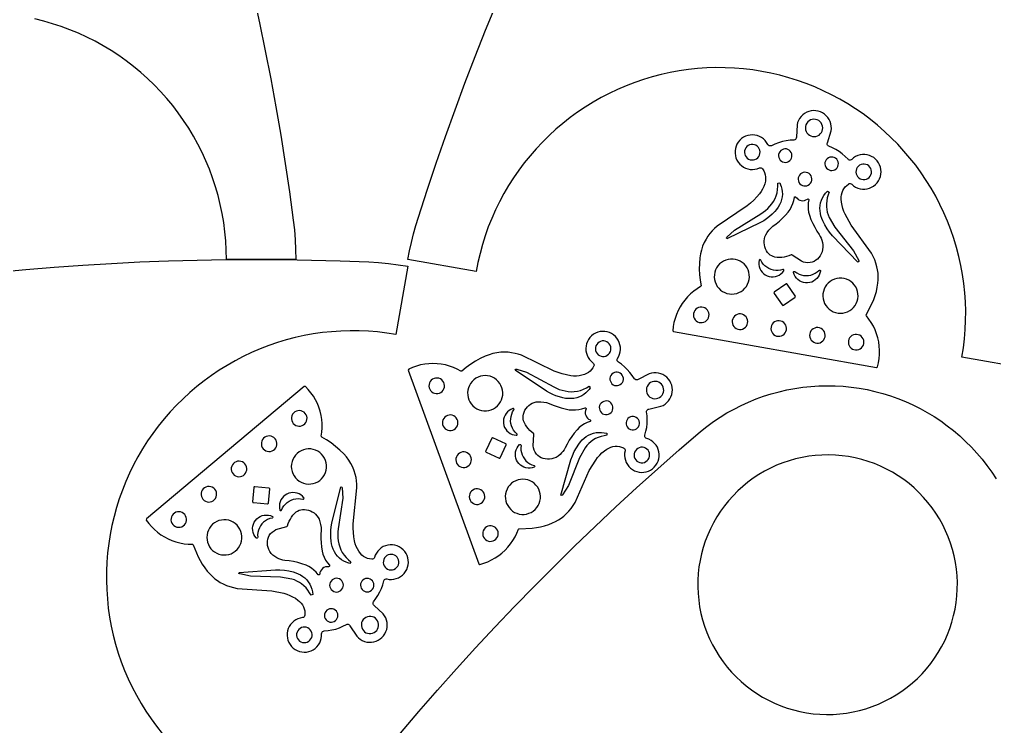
# Model space of a CAD drawing. Extents: x 0 to 1250, y 0 to 2500.
# Drawn here: x 344 to 456.6, y 592.4 to 674.1 of the extents above; entities that cross this region are included whole.
import ezdxf

# ---------------------------------------------------------------- set-up
doc = ezdxf.new("R2010")
doc.units = 0
doc.layers.get('0').update_dxf_attribs({"linetype": 'CONTINUOUS', "lineweight": 25})

msp = doc.modelspace()

# ---------------------------------------------------------------- linework, layer by layer
for points in [[(370.997, 676.94), (371.698, 673.709), (372.363, 670.47), (372.992, 667.224), (373.585, 663.972), (374.142, 660.713), (374.663, 657.448), (375.147, 654.178), (375.595, 650.902), (375.719, 649.77), (375.807, 648.635), (375.861, 647.498), (375.878, 646.359), (367.878, 646.359), (367.858, 647.425), (367.799, 648.489), (367.699, 649.55), (367.56, 650.607), (367.381, 651.658), (367.164, 652.701), (366.907, 653.736), (366.612, 654.76), (366.279, 655.772), (365.908, 656.771), (365.5, 657.756), (365.056, 658.725), (364.576, 659.676), (364.06, 660.609), (363.51, 661.522), (362.926, 662.414), (362.309, 663.283), (361.661, 664.129), (360.981, 664.949), (360.27, 665.744), (359.531, 666.512), (358.763, 667.251), (357.969, 667.961), (357.148, 668.641), (356.302, 669.29), (355.433, 669.907), (354.541, 670.491), (353.628, 671.041), (352.696, 671.557), (351.744, 672.037), (350.775, 672.481), (349.791, 672.889), (348.791, 673.26), (347.779, 673.593), (346.755, 673.888), (345.72, 674.145)], [(460.732, 633.683), (452.854, 635.072), (453.019, 636.125), (453.145, 637.183), (453.231, 638.246), (453.278, 639.311), (453.284, 640.376), (453.251, 641.442), (453.178, 642.505), (453.065, 643.565), (452.913, 644.62), (452.721, 645.668), (452.491, 646.709), (452.221, 647.74), (451.913, 648.76), (451.568, 649.769), (451.184, 650.763), (450.764, 651.743), (450.308, 652.706), (449.816, 653.651), (449.289, 654.578), (448.727, 655.484), (448.132, 656.368), (447.505, 657.229), (446.845, 658.067), (446.155, 658.879), (445.435, 659.665), (444.686, 660.423), (443.909, 661.153), (443.106, 661.853), (442.277, 662.523), (441.423, 663.161), (440.546, 663.767), (439.647, 664.34), (438.728, 664.879), (437.788, 665.382), (436.831, 665.851), (435.857, 666.283), (434.867, 666.679), (433.863, 667.037), (432.847, 667.357), (431.819, 667.64), (430.781, 667.883), (429.735, 668.088), (428.683, 668.254), (427.624, 668.379), (426.562, 668.466), (425.497, 668.512), (424.431, 668.519), (423.366, 668.486), (422.303, 668.413), (421.243, 668.3), (420.188, 668.148), (419.139, 667.956), (418.099, 667.725), (417.068, 667.456), (416.047, 667.148), (415.039, 666.802), (414.044, 666.419), (413.065, 665.999), (412.102, 665.542), (411.156, 665.05), (410.23, 664.523), (409.324, 663.962), (408.44, 663.367), (407.578, 662.739), (406.741, 662.08), (405.928, 661.39), (405.143, 660.67), (404.384, 659.921), (403.655, 659.144), (402.954, 658.34), (402.284, 657.511), (401.646, 656.658), (401.04, 655.781), (400.468, 654.882), (399.929, 653.962), (399.425, 653.023), (398.957, 652.066), (398.524, 651.091), (398.129, 650.102), (397.771, 649.098), (397.45, 648.081), (397.168, 647.054), (396.924, 646.016), (396.719, 644.97), (388.841, 646.359), (389.029, 647.344), (389.243, 648.324), (389.485, 649.298), (389.753, 650.264), (390.048, 651.223), (391.055, 654.346), (392.097, 657.459), (393.172, 660.559), (394.282, 663.648), (395.426, 666.724), (396.604, 669.787), (397.816, 672.837), (399.061, 675.874)], [(341.392, 644.865), (344.683, 645.178), (347.978, 645.454), (351.275, 645.693), (354.575, 645.896), (357.877, 646.062), (361.181, 646.191), (364.486, 646.284), (367.792, 646.34), (371.098, 646.359), (374.404, 646.342), (377.71, 646.287), (381.014, 646.196), (384.318, 646.068), (385.454, 645.994), (386.588, 645.884), (387.717, 645.739), (388.841, 645.559), (387.452, 637.681), (386.399, 637.846), (385.341, 637.972), (384.278, 638.058), (383.213, 638.105), (382.148, 638.111), (381.082, 638.078), (380.019, 638.005), (378.959, 637.892), (377.904, 637.74), (376.856, 637.548), (375.815, 637.318), (374.784, 637.048), (373.763, 636.741), (372.755, 636.395), (371.761, 636.012), (370.781, 635.591), (369.818, 635.135), (368.873, 634.643), (367.946, 634.116), (367.04, 633.554), (366.156, 632.959), (365.294, 632.332), (364.457, 631.673), (363.645, 630.982), (362.859, 630.262), (362.101, 629.513), (361.371, 628.737), (360.671, 627.933), (360.001, 627.104), (359.363, 626.25), (358.757, 625.373), (358.184, 624.474), (357.645, 623.555), (357.142, 622.616), (356.673, 621.658), (356.241, 620.684), (355.845, 619.694), (355.487, 618.69), (355.166, 617.674), (354.884, 616.646), (354.64, 615.609), (354.436, 614.563), (354.27, 613.51), (354.144, 612.451), (354.058, 611.389), (354.012, 610.324), (354.005, 609.258), (354.038, 608.193), (354.111, 607.13), (354.224, 606.07), (354.376, 605.015), (354.568, 603.966), (354.799, 602.926), (355.068, 601.895), (355.376, 600.874), (355.722, 599.866), (356.105, 598.871), (356.525, 597.892), (356.981, 596.929), (357.474, 595.983), (358.001, 595.057), (358.562, 594.151), (359.157, 593.267), (359.785, 592.405), (360.444, 591.568)], [(387.991, 591.603), (390.118, 594.103), (392.272, 596.578), (394.454, 599.03), (396.663, 601.458), (398.898, 603.861), (401.16, 606.239), (403.447, 608.592), (405.761, 610.92), (408.1, 613.222), (410.464, 615.498), (412.854, 617.748), (415.268, 619.971), (417.706, 622.168), (420.169, 624.338), (422.655, 626.48), (423.385, 627.059), (424.137, 627.609), (424.911, 628.128), (425.705, 628.614), (426.518, 629.069), (427.349, 629.49), (428.197, 629.876), (429.059, 630.229), (429.935, 630.546), (430.823, 630.827), (431.722, 631.072), (432.63, 631.281), (433.546, 631.453), (434.468, 631.587), (435.394, 631.684), (436.324, 631.743), (437.255, 631.765), (438.187, 631.749), (439.117, 631.695), (440.044, 631.604), (440.967, 631.475), (441.883, 631.309), (442.793, 631.106), (443.693, 630.866), (444.583, 630.59), (445.46, 630.278), (446.325, 629.931), (447.175, 629.549), (448.008, 629.133), (448.824, 628.684), (449.622, 628.202), (450.399, 627.688), (451.154, 627.143), (451.887, 626.568), (452.596, 625.963), (453.28, 625.331), (453.938, 624.671), (454.568, 623.985), (455.171, 623.274), (455.743, 622.54), (456.286, 621.782), (456.798, 621.004)]]:
    msp.add_lwpolyline(points)
for points in [[(419.519, 638.013), (442.977, 633.877), (443.091, 633.948), (443.204, 634.418), (443.282, 634.894), (443.324, 635.375), (443.33, 635.857), (443.299, 636.339), (443.232, 636.817), (443.129, 637.289), (442.991, 637.751), (442.819, 638.202), (442.613, 638.639), (442.375, 639.059), (442.106, 639.46), (441.807, 639.839), (441.784, 639.895), (441.797, 639.954), (442.479, 641.289), (442.668, 641.738), (442.83, 642.198), (442.964, 642.666), (443.07, 643.141), (443.147, 643.622), (443.179, 644.001), (443.183, 644.38), (443.161, 644.759), (443.111, 645.135), (443.034, 645.507), (442.915, 645.913), (442.767, 646.309), (442.59, 646.693), (442.387, 647.065), (440.033, 650.312), (439.345, 651.572), (439.204, 651.908), (439.089, 652.252), (438.999, 652.605), (438.935, 652.963), (438.897, 653.324), (438.901, 653.577), (438.934, 653.827), (438.995, 654.072), (439.084, 654.308), (439.208, 654.53), (439.36, 654.733), (439.538, 654.913), (439.739, 655.069), (439.832, 655.112), (439.934, 655.121), (440.033, 655.095), (440.118, 655.037), (440.328, 654.861), (440.56, 654.714), (440.811, 654.601), (441.074, 654.523), (441.346, 654.482), (441.621, 654.479), (441.893, 654.513), (442.159, 654.585), (442.412, 654.692), (442.648, 654.833), (442.862, 655.005), (443.051, 655.204), (443.211, 655.428), (443.338, 655.671), (443.431, 655.93), (443.488, 656.199), (443.507, 656.473), (443.489, 656.747), (443.433, 657.016), (443.341, 657.275), (443.214, 657.519), (443.055, 657.743), (442.867, 657.943), (442.653, 658.115), (442.417, 658.257), (442.164, 658.365), (441.899, 658.437), (441.627, 658.472), (441.352, 658.47), (441.08, 658.429), (440.816, 658.352), (440.565, 658.24), (440.333, 658.094), (440.122, 657.918), (440.042, 657.863), (439.949, 657.836), (439.853, 657.841), (439.762, 657.875), (439.688, 657.937), (439.37, 658.256), (439.029, 658.549), (438.666, 658.815), (438.283, 659.052), (437.883, 659.258), (437.468, 659.432), (437.386, 659.483), (437.324, 659.557), (437.289, 659.647), (437.285, 659.743), (437.311, 659.836), (437.732, 661.203), (437.761, 661.474), (437.753, 661.747), (437.708, 662.016), (437.626, 662.277), (437.51, 662.524), (437.361, 662.753), (437.182, 662.959), (436.977, 663.139), (436.75, 663.29), (436.504, 663.408), (436.244, 663.492), (435.975, 663.539), (435.702, 663.549), (435.431, 663.522), (435.165, 663.459), (434.911, 663.36), (434.672, 663.227), (434.454, 663.063), (434.26, 662.87), (434.095, 662.654), (433.96, 662.416), (433.859, 662.163), (433.793, 661.898), (433.722, 660.469), (433.715, 660.373), (433.677, 660.284), (433.614, 660.211), (433.531, 660.163), (433.436, 660.143), (432.987, 660.117), (432.542, 660.058), (432.101, 659.966), (431.669, 659.841), (431.247, 659.685), (430.839, 659.497), (430.748, 659.465), (430.651, 659.463), (430.559, 659.492), (430.48, 659.549), (430.425, 659.628), (430.287, 659.866), (430.118, 660.082), (429.921, 660.274), (429.699, 660.436), (429.457, 660.567), (429.2, 660.663), (428.932, 660.723), (428.658, 660.746), (428.384, 660.731), (428.114, 660.679), (427.854, 660.59), (427.608, 660.466), (427.382, 660.31), (427.18, 660.124), (427.004, 659.913), (426.86, 659.679), (426.749, 659.428), (426.673, 659.164), (426.634, 658.891), (426.633, 658.617), (426.67, 658.344), (426.744, 658.08), (426.853, 657.827), (426.996, 657.593), (427.169, 657.38), (427.37, 657.192), (427.595, 657.034), (427.84, 656.909), (428.099, 656.818), (428.368, 656.764), (428.643, 656.747), (428.917, 656.767), (429.185, 656.825), (429.443, 656.92), (429.543, 656.945), (429.645, 656.935), (429.737, 656.891), (429.81, 656.819), (429.944, 656.609), (430.048, 656.383), (430.122, 656.145), (430.163, 655.899), (430.171, 655.649), (430.145, 655.402), (430.068, 655.087), (429.96, 654.782), (429.821, 654.489), (429.654, 654.211), (429.46, 653.952), (429.139, 653.568), (428.793, 653.205), (428.425, 652.865), (428.036, 652.55), (424.578, 650.199), (424.28, 649.939), (424.001, 649.66), (423.741, 649.361), (423.503, 649.046), (423.287, 648.714), (423.071, 648.303), (422.889, 647.876), (422.744, 647.435), (422.635, 646.983), (422.564, 646.524), (422.515, 645.882), (422.505, 645.238), (422.533, 644.595), (422.601, 643.955), (422.706, 643.32), (422.698, 643.26), (422.657, 643.216), (422.247, 642.961), (421.857, 642.677), (421.49, 642.363), (421.147, 642.024), (420.831, 641.659), (420.543, 641.271), (420.285, 640.863), (420.059, 640.437), (419.865, 639.995), (419.705, 639.539), (419.58, 639.073), (419.49, 638.599), (419.436, 638.119)], [(436.748, 661.377), (436.763, 661.572), (436.739, 661.767), (436.678, 661.953), (436.582, 662.124), (436.454, 662.273), (436.3, 662.394), (436.125, 662.482), (435.936, 662.535), (435.741, 662.55), (435.546, 662.527), (435.36, 662.466), (435.189, 662.369), (435.04, 662.242), (434.919, 662.088), (434.831, 661.913), (434.778, 661.724), (434.763, 661.528), (434.787, 661.334), (434.847, 661.148), (434.944, 660.977), (435.071, 660.828), (435.226, 660.707), (435.4, 660.618), (435.589, 660.565), (435.785, 660.55), (435.979, 660.574), (436.166, 660.635), (436.336, 660.731), (436.485, 660.859), (436.606, 661.013), (436.695, 661.188)], [(429.516, 658.59), (429.529, 658.778), (429.502, 658.964), (429.438, 659.141), (429.338, 659.3), (429.208, 659.436), (429.052, 659.541), (428.877, 659.612), (428.692, 659.644), (428.504, 659.638), (428.321, 659.592), (428.152, 659.51), (428.004, 659.394), (427.883, 659.25), (427.795, 659.084), (427.743, 658.903), (427.73, 658.715), (427.756, 658.529), (427.82, 658.352), (427.92, 658.192), (428.051, 658.057), (428.207, 657.952), (428.381, 657.881), (428.566, 657.849), (428.754, 657.855), (428.937, 657.901), (429.106, 657.983), (429.254, 658.099), (429.375, 658.243), (429.464, 658.409)], [(433.203, 658.215), (433.214, 658.389), (433.186, 658.561), (433.12, 658.722), (433.02, 658.865), (432.891, 658.982), (432.739, 659.067), (432.572, 659.116), (432.398, 659.127), (432.226, 659.099), (432.065, 659.034), (431.922, 658.934), (431.805, 658.804), (431.72, 658.653), (431.671, 658.485), (431.66, 658.312), (431.688, 658.14), (431.754, 657.978), (431.854, 657.836), (431.983, 657.719), (432.135, 657.633), (432.302, 657.584), (432.476, 657.573), (432.648, 657.602), (432.809, 657.667), (432.952, 657.767), (433.069, 657.896), (433.154, 658.048)], [(438.56, 657.271), (438.571, 657.445), (438.543, 657.617), (438.477, 657.778), (438.377, 657.921), (438.248, 658.038), (438.096, 658.123), (437.929, 658.172), (437.755, 658.183), (437.583, 658.155), (437.422, 658.089), (437.279, 657.989), (437.162, 657.86), (437.077, 657.708), (437.028, 657.541), (437.017, 657.367), (437.045, 657.195), (437.11, 657.034), (437.21, 656.891), (437.34, 656.774), (437.492, 656.689), (437.659, 656.64), (437.832, 656.629), (438.004, 656.657), (438.166, 656.723), (438.308, 656.823), (438.425, 656.952), (438.511, 657.104)], [(442.394, 656.319), (442.407, 656.507), (442.381, 656.693), (442.316, 656.87), (442.216, 657.03), (442.086, 657.165), (441.93, 657.27), (441.755, 657.341), (441.57, 657.374), (441.382, 657.367), (441.199, 657.321), (441.03, 657.239), (440.882, 657.123), (440.761, 656.979), (440.673, 656.813), (440.621, 656.632), (440.608, 656.444), (440.634, 656.258), (440.698, 656.081), (440.798, 655.922), (440.929, 655.786), (441.085, 655.681), (441.259, 655.611), (441.445, 655.578), (441.633, 655.584), (441.815, 655.63), (441.984, 655.712), (442.132, 655.828), (442.253, 655.972), (442.342, 656.139)], [(435.5, 655.494), (435.511, 655.671), (435.483, 655.846), (435.416, 656.011), (435.314, 656.156), (435.182, 656.276), (435.027, 656.362), (434.857, 656.413), (434.68, 656.424), (434.504, 656.395), (434.34, 656.328), (434.195, 656.226), (434.075, 656.095), (433.989, 655.94), (433.938, 655.769), (433.927, 655.592), (433.956, 655.417), (434.023, 655.252), (434.125, 655.107), (434.256, 654.988), (434.411, 654.901), (434.582, 654.851), (434.759, 654.84), (434.934, 654.868), (435.098, 654.935), (435.244, 655.037), (435.363, 655.169), (435.45, 655.324)], [(431.815, 655.194), (431.897, 654.99), (431.965, 654.781), (432.043, 654.486), (432.088, 654.185), (432.101, 653.881), (432.081, 653.577), (432.013, 653.261), (431.912, 652.954), (431.78, 652.659), (431.618, 652.38), (431.428, 652.118), (431.213, 651.878), (430.921, 651.585), (430.612, 651.311), (430.286, 651.057), (429.945, 650.824), (429.59, 650.614), (425.7, 648.718), (425.634, 648.82), (425.68, 648.921), (426.561, 649.722), (429.609, 651.61), (429.894, 651.801), (430.164, 652.013), (430.417, 652.244), (430.653, 652.492), (430.883, 652.768), (431.084, 653.064), (431.254, 653.38), (431.392, 653.711), (431.494, 654.068), (431.559, 654.433), (431.588, 654.803), (431.579, 655.174)], [(435.048, 653.35), (435.105, 653.335), (435.144, 653.29), (435.15, 653.23), (435.095, 652.875), (435.075, 652.517), (435.09, 652.158), (435.139, 651.802), (435.223, 651.452), (435.4, 650.981), (435.605, 650.52), (435.835, 650.072), (436.09, 649.638), (436.37, 649.219), (436.483, 649.011), (436.579, 648.796), (436.657, 648.573), (436.736, 648.31), (436.779, 648.039), (436.786, 647.765), (436.757, 647.492), (436.692, 647.226), (436.594, 646.996), (436.469, 646.78), (436.318, 646.581), (436.145, 646.402), (435.963, 646.25), (435.761, 646.127), (435.541, 646.037), (435.311, 645.982), (435.052, 645.97), (434.794, 645.994), (434.542, 646.054), (434.301, 646.149), (433.225, 646.863), (433.177, 646.886), (433.124, 646.881), (432.853, 646.778), (432.575, 646.696), (432.292, 646.634), (432.03, 646.589), (431.765, 646.573), (431.5, 646.584), (431.237, 646.625), (431.051, 646.681), (430.873, 646.761), (430.708, 646.864), (430.557, 646.989), (430.401, 647.169), (430.267, 647.366), (430.158, 647.579), (430.075, 647.803), (430.021, 648.036), (429.993, 648.27), (429.995, 648.505), (430.028, 648.738), (430.09, 648.965), (430.181, 649.183), (430.345, 649.465), (430.537, 649.728), (430.755, 649.97), (430.997, 650.189), (431.386, 650.477), (431.759, 650.785), (432.116, 651.112), (432.455, 651.458), (432.775, 651.821), (432.986, 652.129), (433.165, 652.456), (433.31, 652.8), (433.419, 653.157), (433.493, 653.523), (433.519, 653.576), (433.571, 653.605), (433.63, 653.6), (433.676, 653.561), (433.793, 653.415), (433.937, 653.296), (434.103, 653.208), (434.283, 653.157), (434.47, 653.144), (434.655, 653.169), (434.832, 653.232), (434.992, 653.329)], [(436.523, 652.892), (436.621, 653.188), (436.748, 653.473), (436.905, 653.743), (437.089, 653.995), (437.299, 654.227), (437.514, 654.127), (437.386, 653.806), (437.289, 653.474), (437.225, 653.135), (437.194, 652.79), (437.195, 652.445), (437.23, 652.129), (437.293, 651.818), (437.382, 651.514), (437.497, 651.218), (438.17, 650.071), (440.32, 647.356), (440.918, 646.234), (440.927, 646.123), (440.83, 646.051), (437.887, 649.087), (437.559, 649.485), (437.262, 649.907), (436.998, 650.351), (436.769, 650.814), (436.649, 651.093), (436.556, 651.382), (436.49, 651.679), (436.452, 651.98), (436.441, 652.283), (436.457, 652.586)], [(428.265, 644.021), (428.295, 644.303), (428.285, 644.586), (428.236, 644.866), (428.148, 645.135), (428.024, 645.39), (427.865, 645.625), (427.676, 645.836), (427.458, 646.018), (427.218, 646.169), (426.959, 646.284), (426.686, 646.362), (426.405, 646.402), (426.122, 646.401), (425.841, 646.362), (425.568, 646.284), (425.309, 646.169), (425.069, 646.018), (424.852, 645.836), (424.662, 645.625), (424.503, 645.39), (424.379, 645.135), (424.291, 644.865), (424.242, 644.586), (424.232, 644.303), (424.262, 644.021), (424.331, 643.746), (424.437, 643.483), (424.578, 643.237), (424.753, 643.014), (424.957, 642.817), (425.187, 642.65), (425.437, 642.517), (425.703, 642.42), (425.981, 642.361), (426.264, 642.341), (426.547, 642.361), (426.824, 642.42), (427.09, 642.517), (427.341, 642.65), (427.57, 642.817), (427.774, 643.014), (427.949, 643.237), (428.091, 643.483), (428.197, 643.746)], [(432.269, 645.045), (432.286, 645.104), (432.265, 645.162), (432.214, 645.196), (432.153, 645.195), (431.887, 645.121), (431.613, 645.084), (431.337, 645.083), (431.063, 645.12), (430.797, 645.192), (430.542, 645.3), (430.305, 645.441), (430.088, 645.612), (429.896, 645.811), (429.733, 646.034), (429.6, 646.276), (429.559, 646.321), (429.499, 646.334), (429.443, 646.309), (429.412, 646.255), (429.379, 646.015), (429.383, 645.773), (429.424, 645.534), (429.501, 645.304), (429.613, 645.088), (429.756, 644.893), (429.928, 644.721), (430.124, 644.578), (430.339, 644.467), (430.569, 644.389), (430.808, 644.348), (431.051, 644.344), (431.291, 644.378), (431.523, 644.447), (431.742, 644.552), (431.943, 644.688), (432.12, 644.854)], [(436.384, 645.118), (436.445, 645.109), (436.489, 645.066), (436.5, 645.006), (436.449, 644.769), (436.362, 644.542), (436.241, 644.332), (436.09, 644.142), (435.911, 643.978), (435.71, 643.843), (435.49, 643.74), (435.257, 643.673), (435.017, 643.642), (434.774, 643.648), (434.535, 643.691), (434.306, 643.77), (434.092, 643.884), (433.897, 644.029), (433.727, 644.202), (433.586, 644.399), (433.476, 644.615), (433.401, 644.846), (433.405, 644.907), (433.445, 644.954), (433.504, 644.969), (433.561, 644.947), (433.786, 644.786), (434.031, 644.657), (434.29, 644.562), (434.56, 644.503), (434.835, 644.48), (435.111, 644.494), (435.382, 644.546), (435.644, 644.632), (435.893, 644.754), (436.123, 644.907), (436.33, 645.09)], [(433.588, 642.143), (432.649, 643.484), (432.609, 643.517), (432.558, 643.526), (432.51, 643.508), (431.169, 642.569), (431.136, 642.53), (431.127, 642.479), (431.144, 642.43), (432.083, 641.089), (432.123, 641.056), (432.174, 641.047), (432.222, 641.065), (433.563, 642.003), (433.597, 642.043), (433.606, 642.094)], [(440.816, 641.808), (440.846, 642.09), (440.836, 642.373), (440.787, 642.652), (440.699, 642.922), (440.575, 643.177), (440.416, 643.412), (440.226, 643.623), (440.009, 643.805), (439.769, 643.955), (439.51, 644.071), (439.237, 644.149), (438.956, 644.188), (438.673, 644.188), (438.392, 644.149), (438.119, 644.071), (437.86, 643.955), (437.62, 643.805), (437.402, 643.623), (437.213, 643.412), (437.054, 643.177), (436.93, 642.922), (436.842, 642.652), (436.793, 642.373), (436.783, 642.09), (436.813, 641.808), (436.881, 641.533), (436.988, 641.27), (437.129, 641.024), (437.304, 640.801), (437.508, 640.604), (437.737, 640.437), (437.988, 640.304), (438.254, 640.207), (438.532, 640.148), (438.814, 640.128), (439.097, 640.148), (439.375, 640.207), (439.641, 640.304), (439.892, 640.437), (440.121, 640.604), (440.325, 640.801), (440.5, 641.024), (440.641, 641.27), (440.748, 641.533)], [(423.614, 639.791), (423.627, 639.979), (423.601, 640.165), (423.536, 640.342), (423.437, 640.501), (423.306, 640.637), (423.15, 640.742), (422.975, 640.812), (422.79, 640.845), (422.602, 640.839), (422.42, 640.793), (422.251, 640.71), (422.102, 640.595), (421.981, 640.451), (421.893, 640.284), (421.841, 640.104), (421.828, 639.916), (421.854, 639.729), (421.919, 639.553), (422.018, 639.393), (422.149, 639.258), (422.305, 639.153), (422.479, 639.082), (422.665, 639.049), (422.853, 639.056), (423.035, 639.102), (423.204, 639.184), (423.353, 639.3), (423.474, 639.444), (423.562, 639.61)], [(428.088, 639.002), (428.101, 639.19), (428.075, 639.376), (428.01, 639.553), (427.911, 639.712), (427.78, 639.848), (427.624, 639.953), (427.45, 640.024), (427.264, 640.056), (427.076, 640.05), (426.894, 640.004), (426.725, 639.922), (426.576, 639.806), (426.455, 639.662), (426.367, 639.495), (426.315, 639.315), (426.302, 639.127), (426.328, 638.941), (426.393, 638.764), (426.492, 638.604), (426.623, 638.469), (426.779, 638.364), (426.953, 638.293), (427.139, 638.261), (427.327, 638.267), (427.509, 638.313), (427.678, 638.395), (427.827, 638.511), (427.948, 638.655), (428.036, 638.821)], [(432.562, 638.213), (432.575, 638.401), (432.549, 638.587), (432.484, 638.764), (432.385, 638.924), (432.254, 639.059), (432.098, 639.164), (431.924, 639.235), (431.738, 639.267), (431.55, 639.261), (431.368, 639.215), (431.199, 639.133), (431.05, 639.017), (430.929, 638.873), (430.841, 638.707), (430.789, 638.526), (430.776, 638.338), (430.802, 638.152), (430.867, 637.975), (430.966, 637.815), (431.097, 637.68), (431.253, 637.575), (431.427, 637.504), (431.613, 637.472), (431.801, 637.478), (431.983, 637.524), (432.152, 637.606), (432.301, 637.722), (432.422, 637.866), (432.51, 638.032)], [(388.885, 633.561), (397.032, 611.177), (397.151, 611.114), (397.614, 611.251), (398.066, 611.421), (398.503, 611.626), (398.924, 611.862), (399.325, 612.13), (399.706, 612.427), (400.063, 612.752), (400.395, 613.102), (400.699, 613.477), (400.974, 613.874), (401.219, 614.29), (401.431, 614.723), (401.611, 615.171), (401.647, 615.219), (401.705, 615.238), (403.203, 615.315), (403.686, 615.375), (404.165, 615.465), (404.637, 615.583), (405.102, 615.729), (405.557, 615.903), (405.9, 616.064), (406.231, 616.25), (406.548, 616.459), (406.849, 616.69), (407.133, 616.943), (407.424, 617.249), (407.693, 617.575), (407.938, 617.92), (408.158, 618.282), (409.794, 621.945), (410.541, 623.17), (410.761, 623.46), (411.002, 623.732), (411.262, 623.987), (411.54, 624.221), (411.834, 624.434), (412.055, 624.557), (412.288, 624.654), (412.53, 624.723), (412.779, 624.764), (413.033, 624.768), (413.285, 624.738), (413.531, 624.674), (413.766, 624.577), (413.849, 624.518), (413.908, 624.435), (413.935, 624.336), (413.928, 624.234), (413.88, 623.963), (413.869, 623.689), (413.897, 623.415), (413.961, 623.148), (414.061, 622.892), (414.196, 622.653), (414.362, 622.434), (414.557, 622.24), (414.776, 622.074), (415.016, 621.94), (415.272, 621.84), (415.539, 621.777), (415.813, 621.75), (416.087, 621.761), (416.358, 621.81), (416.619, 621.895), (416.866, 622.016), (417.094, 622.169), (417.299, 622.352), (417.477, 622.561), (417.625, 622.793), (417.739, 623.043), (417.819, 623.306), (417.861, 623.577), (417.866, 623.852), (417.833, 624.125), (417.763, 624.391), (417.657, 624.644), (417.518, 624.881), (417.347, 625.096), (417.148, 625.286), (416.925, 625.447), (416.683, 625.576), (416.425, 625.67), (416.337, 625.712), (416.268, 625.779), (416.223, 625.865), (416.208, 625.96), (416.224, 626.056), (416.342, 626.49), (416.425, 626.932), (416.474, 627.38), (416.487, 627.83), (416.466, 628.279), (416.409, 628.726), (416.412, 628.822), (416.445, 628.913), (416.506, 628.988), (416.587, 629.04), (416.68, 629.063), (418.075, 629.382), (418.324, 629.493), (418.557, 629.636), (418.767, 629.81), (418.952, 630.011), (419.108, 630.235), (419.231, 630.479), (419.321, 630.737), (419.374, 631.004), (419.391, 631.277), (419.37, 631.549), (419.313, 631.816), (419.219, 632.072), (419.092, 632.314), (418.933, 632.535), (418.745, 632.733), (418.532, 632.904), (418.298, 633.044), (418.046, 633.151), (417.783, 633.223), (417.512, 633.258), (417.239, 633.256), (416.969, 633.217), (416.707, 633.141), (415.434, 632.488), (415.347, 632.447), (415.251, 632.434), (415.157, 632.453), (415.073, 632.501), (415.009, 632.572), (414.762, 632.949), (414.488, 633.305), (414.188, 633.641), (413.864, 633.952), (413.518, 634.239), (413.151, 634.5), (413.077, 634.562), (413.027, 634.645), (413.007, 634.739), (413.017, 634.836), (413.057, 634.923), (413.194, 635.162), (413.297, 635.416), (413.364, 635.683), (413.394, 635.956), (413.387, 636.231), (413.341, 636.502), (413.259, 636.764), (413.142, 637.013), (412.992, 637.243), (412.812, 637.45), (412.605, 637.631), (412.375, 637.782), (412.127, 637.899), (411.865, 637.982), (411.594, 638.028), (411.319, 638.036), (411.046, 638.007), (410.779, 637.94), (410.524, 637.838), (410.286, 637.701), (410.068, 637.533), (409.876, 637.337), (409.712, 637.116), (409.58, 636.875), (409.482, 636.619), (409.421, 636.351), (409.396, 636.077), (409.41, 635.802), (409.461, 635.533), (409.548, 635.272), (409.671, 635.026), (409.825, 634.799), (410.01, 634.595), (410.221, 634.419), (410.292, 634.346), (410.335, 634.252), (410.343, 634.15), (410.317, 634.051), (410.202, 633.83), (410.059, 633.627), (409.889, 633.444), (409.697, 633.285), (409.485, 633.154), (409.257, 633.052), (408.946, 632.962), (408.628, 632.903), (408.305, 632.877), (407.981, 632.882), (407.659, 632.921), (407.166, 633.007), (406.679, 633.125), (406.201, 633.274), (405.733, 633.453), (401.969, 635.272), (401.594, 635.4), (401.212, 635.502), (400.824, 635.578), (400.432, 635.627), (400.037, 635.648), (399.573, 635.63), (399.112, 635.573), (398.657, 635.478), (398.212, 635.347), (397.778, 635.179), (397.198, 634.9), (396.635, 634.587), (396.093, 634.241), (395.572, 633.863), (395.075, 633.454), (395.019, 633.431), (394.96, 633.444), (394.534, 633.672), (394.093, 633.867), (393.638, 634.029), (393.172, 634.156), (392.698, 634.247), (392.219, 634.303), (391.737, 634.322), (391.254, 634.305), (390.775, 634.252), (390.3, 634.162), (389.834, 634.038), (389.378, 633.878), (388.936, 633.685)], [(437.036, 637.424), (437.049, 637.612), (437.023, 637.798), (436.958, 637.975), (436.859, 638.135), (436.728, 638.27), (436.572, 638.375), (436.398, 638.446), (436.212, 638.478), (436.024, 638.472), (435.842, 638.426), (435.673, 638.344), (435.524, 638.228), (435.403, 638.084), (435.315, 637.918), (435.263, 637.737), (435.25, 637.549), (435.276, 637.363), (435.341, 637.186), (435.44, 637.027), (435.571, 636.891), (435.727, 636.786), (435.901, 636.715), (436.087, 636.683), (436.275, 636.689), (436.457, 636.735), (436.626, 636.817), (436.775, 636.933), (436.896, 637.077), (436.984, 637.243)], [(441.51, 636.635), (441.523, 636.823), (441.497, 637.009), (441.432, 637.186), (441.333, 637.346), (441.202, 637.481), (441.046, 637.586), (440.872, 637.657), (440.686, 637.69), (440.498, 637.683), (440.316, 637.637), (440.146, 637.555), (439.998, 637.439), (439.877, 637.295), (439.789, 637.129), (439.737, 636.948), (439.724, 636.76), (439.75, 636.574), (439.815, 636.397), (439.914, 636.238), (440.045, 636.102), (440.201, 635.997), (440.375, 635.927), (440.561, 635.894), (440.749, 635.901), (440.931, 635.946), (441.1, 636.028), (441.249, 636.144), (441.37, 636.288), (441.458, 636.455)], [(411.704, 635.192), (411.873, 635.274), (412.021, 635.39), (412.142, 635.534), (412.23, 635.7), (412.282, 635.881), (412.295, 636.069), (412.269, 636.255), (412.205, 636.432), (412.105, 636.592), (411.974, 636.727), (411.818, 636.832), (411.644, 636.903), (411.459, 636.935), (411.271, 636.929), (411.088, 636.883), (410.919, 636.801), (410.771, 636.685), (410.65, 636.541), (410.561, 636.375), (410.51, 636.194), (410.496, 636.006), (410.523, 635.82), (410.587, 635.643), (410.687, 635.483), (410.817, 635.348), (410.973, 635.243), (411.148, 635.172), (411.333, 635.14), (411.521, 635.146)], [(409.912, 631.502), (409.776, 631.33), (409.63, 631.166), (409.413, 630.951), (409.175, 630.762), (408.918, 630.598), (408.645, 630.463), (408.337, 630.365), (408.021, 630.299), (407.7, 630.265), (407.377, 630.266), (407.055, 630.299), (406.739, 630.366), (406.34, 630.472), (405.948, 630.603), (405.565, 630.758), (405.193, 630.937), (404.833, 631.139), (401.247, 633.56), (401.302, 633.668), (401.412, 633.679), (402.546, 633.317), (405.706, 631.621), (406.014, 631.47), (406.332, 631.342), (406.658, 631.237), (406.992, 631.158), (407.345, 631.096), (407.703, 631.07), (408.061, 631.081), (408.417, 631.127), (408.777, 631.218), (409.125, 631.343), (409.46, 631.504), (409.777, 631.697)], [(413.223, 631.811), (413.379, 631.888), (413.514, 631.999), (413.621, 632.136), (413.694, 632.294), (413.731, 632.464), (413.729, 632.639), (413.688, 632.808), (413.61, 632.964), (413.5, 633.099), (413.362, 633.206), (413.205, 633.279), (413.034, 633.316), (412.86, 633.314), (412.691, 633.273), (412.535, 633.195), (412.4, 633.085), (412.293, 632.947), (412.219, 632.79), (412.183, 632.619), (412.185, 632.445), (412.226, 632.276), (412.303, 632.12), (412.414, 631.985), (412.551, 631.878), (412.709, 631.804), (412.879, 631.768), (413.054, 631.77)], [(392.472, 630.903), (392.641, 630.986), (392.79, 631.102), (392.911, 631.246), (392.999, 631.412), (393.051, 631.593), (393.064, 631.78), (393.038, 631.967), (392.973, 632.144), (392.874, 632.303), (392.743, 632.438), (392.587, 632.544), (392.413, 632.614), (392.227, 632.647), (392.039, 632.64), (391.857, 632.595), (391.688, 632.512), (391.539, 632.396), (391.418, 632.252), (391.33, 632.086), (391.278, 631.905), (391.265, 631.718), (391.291, 631.531), (391.356, 631.354), (391.455, 631.195), (391.586, 631.06), (391.742, 630.954), (391.916, 630.884), (392.102, 630.851), (392.29, 630.858)], [(398.461, 628.99), (398.72, 629.105), (398.961, 629.255), (399.178, 629.438), (399.368, 629.648), (399.526, 629.883), (399.651, 630.138), (399.738, 630.408), (399.788, 630.687), (399.797, 630.971), (399.768, 631.253), (399.699, 631.528), (399.593, 631.791), (399.451, 632.036), (399.277, 632.26), (399.073, 632.457), (398.843, 632.624), (398.593, 632.757), (398.326, 632.854), (398.049, 632.913), (397.766, 632.933), (397.483, 632.913), (397.206, 632.854), (396.939, 632.757), (396.689, 632.624), (396.459, 632.457), (396.256, 632.26), (396.081, 632.036), (395.939, 631.791), (395.833, 631.528), (395.764, 631.253), (395.735, 630.971), (395.745, 630.687), (395.794, 630.408), (395.881, 630.138), (396.006, 629.883), (396.164, 629.648), (396.354, 629.438), (396.571, 629.255), (396.812, 629.105), (397.071, 628.99), (397.343, 628.912), (397.624, 628.872), (397.908, 628.872), (398.189, 628.912)], [(417.733, 630.322), (417.91, 630.407), (418.067, 630.524), (418.197, 630.67), (418.297, 630.839), (418.362, 631.024), (418.39, 631.218), (418.379, 631.414), (418.331, 631.604), (418.246, 631.78), (418.128, 631.937), (417.982, 632.068), (417.814, 632.168), (417.629, 632.233), (417.435, 632.261), (417.239, 632.25), (417.049, 632.201), (416.872, 632.116), (416.715, 631.999), (416.584, 631.853), (416.485, 631.684), (416.42, 631.499), (416.392, 631.305), (416.403, 631.109), (416.451, 630.92), (416.536, 630.743), (416.654, 630.586), (416.8, 630.455), (416.968, 630.355), (417.153, 630.29), (417.347, 630.262), (417.543, 630.273)], [(376.865, 631.682), (358.618, 616.37), (358.599, 616.237), (358.886, 615.849), (359.201, 615.483), (359.542, 615.142), (359.908, 614.827), (360.297, 614.541), (360.706, 614.285), (361.134, 614.061), (361.577, 613.869), (362.033, 613.712), (362.5, 613.589), (362.974, 613.501), (363.454, 613.45), (363.937, 613.434), (363.994, 613.416), (364.031, 613.369), (364.616, 611.987), (364.838, 611.554), (365.086, 611.135), (365.359, 610.731), (365.655, 610.344), (365.974, 609.976), (366.243, 609.709), (366.531, 609.461), (366.836, 609.235), (367.156, 609.031), (367.49, 608.851), (367.878, 608.682), (368.276, 608.541), (368.684, 608.428), (369.099, 608.346), (373.101, 608.061), (374.508, 607.778), (374.855, 607.67), (375.193, 607.538), (375.521, 607.38), (375.837, 607.199), (376.138, 606.995), (376.329, 606.83), (376.499, 606.644), (376.647, 606.44), (376.771, 606.22), (376.861, 605.983), (376.919, 605.736), (376.943, 605.483), (376.933, 605.229), (376.906, 605.131), (376.848, 605.047), (376.764, 604.987), (376.666, 604.959), (376.395, 604.912), (376.133, 604.828), (375.886, 604.709), (375.657, 604.557), (375.451, 604.375), (375.271, 604.167), (375.123, 603.936), (375.007, 603.687), (374.926, 603.424), (374.882, 603.153), (374.876, 602.878), (374.908, 602.605), (374.976, 602.339), (375.081, 602.085), (375.219, 601.847), (375.388, 601.631), (375.586, 601.44), (375.808, 601.278), (376.05, 601.148), (376.308, 601.052), (376.576, 600.992), (376.85, 600.97), (377.124, 600.986), (377.394, 601.039), (377.654, 601.128), (377.899, 601.253), (378.124, 601.409), (378.327, 601.595), (378.501, 601.808), (378.645, 602.042), (378.756, 602.293), (378.831, 602.558), (378.869, 602.83), (378.869, 603.104), (378.879, 603.201), (378.918, 603.289), (378.983, 603.36), (379.068, 603.407), (379.163, 603.425), (379.611, 603.463), (380.056, 603.536), (380.493, 603.643), (380.92, 603.784), (381.335, 603.958), (381.735, 604.164), (381.827, 604.194), (381.923, 604.194), (382.014, 604.163), (382.091, 604.105), (382.145, 604.025), (382.922, 602.823), (383.111, 602.627), (383.325, 602.457), (383.561, 602.319), (383.813, 602.214), (384.077, 602.145), (384.348, 602.112), (384.62, 602.116), (384.89, 602.157), (385.152, 602.235), (385.401, 602.347), (385.632, 602.493), (385.841, 602.668), (386.024, 602.87), (386.178, 603.096), (386.3, 603.34), (386.388, 603.598), (386.439, 603.867), (386.454, 604.139), (386.431, 604.411), (386.371, 604.678), (386.276, 604.933), (386.147, 605.174), (385.986, 605.394), (384.937, 606.368), (384.868, 606.435), (384.824, 606.521), (384.809, 606.616), (384.826, 606.711), (384.871, 606.796), (385.14, 607.156), (385.381, 607.535), (385.594, 607.932), (385.776, 608.343), (385.927, 608.767), (386.046, 609.201), (386.08, 609.291), (386.141, 609.366), (386.222, 609.418), (386.316, 609.442), (386.413, 609.434), (386.683, 609.387), (386.958, 609.377), (387.231, 609.405), (387.498, 609.47), (387.754, 609.571), (387.993, 609.706), (388.211, 609.873), (388.405, 610.068), (388.57, 610.288), (388.703, 610.528), (388.802, 610.785), (388.865, 611.052), (388.891, 611.326), (388.879, 611.6), (388.829, 611.871), (388.743, 612.132), (388.622, 612.378), (388.468, 612.606), (388.285, 612.811), (388.075, 612.988), (387.843, 613.135), (387.592, 613.249), (387.329, 613.327), (387.057, 613.369), (386.783, 613.373), (386.51, 613.339), (386.245, 613.268), (385.991, 613.162), (385.755, 613.022), (385.54, 612.85), (385.351, 612.651), (385.19, 612.428), (385.062, 612.185), (384.969, 611.926), (384.924, 611.834), (384.851, 611.762), (384.758, 611.719), (384.656, 611.71), (384.409, 611.743), (384.168, 611.808), (383.939, 611.905), (383.724, 612.031), (383.528, 612.185), (383.354, 612.364), (383.163, 612.626), (382.999, 612.905), (382.864, 613.199), (382.759, 613.506), (382.685, 613.821), (382.597, 614.314), (382.541, 614.812), (382.517, 615.312), (382.526, 615.813), (382.948, 619.973), (382.94, 620.368), (382.906, 620.762), (382.844, 621.153), (382.755, 621.538), (382.64, 621.917), (382.464, 622.346), (382.253, 622.76), (382.009, 623.155), (381.733, 623.529), (381.427, 623.878), (380.967, 624.328), (380.48, 624.75), (379.969, 625.142), (379.435, 625.502), (378.881, 625.829), (378.84, 625.874), (378.833, 625.933), (378.901, 626.411), (378.934, 626.893), (378.93, 627.376), (378.89, 627.857), (378.814, 628.333), (378.702, 628.803), (378.555, 629.263), (378.374, 629.71), (378.16, 630.143), (377.914, 630.558), (377.638, 630.954), (377.332, 631.327), (376.999, 631.677)], [(409.931, 627.78), (409.947, 627.723), (409.928, 627.667), (409.879, 627.632), (409.544, 627.502), (409.224, 627.34), (408.92, 627.148), (408.637, 626.927), (408.376, 626.68), (408.056, 626.291), (407.76, 625.883), (407.487, 625.46), (407.238, 625.022), (407.015, 624.57), (406.892, 624.369), (406.753, 624.178), (406.6, 623.998), (406.411, 623.799), (406.198, 623.626), (405.964, 623.483), (405.713, 623.372), (405.45, 623.295), (405.202, 623.265), (404.953, 623.265), (404.705, 623.296), (404.463, 623.356), (404.24, 623.438), (404.033, 623.552), (403.846, 623.697), (403.683, 623.869), (403.542, 624.087), (403.434, 624.322), (403.36, 624.57), (403.322, 624.827), (403.403, 626.116), (403.398, 626.169), (403.368, 626.212), (403.143, 626.396), (402.933, 626.595), (402.738, 626.809), (402.568, 627.013), (402.421, 627.235), (402.299, 627.471), (402.202, 627.718), (402.157, 627.908), (402.138, 628.102), (402.145, 628.296), (402.178, 628.489), (402.255, 628.715), (402.359, 628.929), (402.489, 629.13), (402.642, 629.313), (402.816, 629.477), (403.005, 629.618), (403.21, 629.734), (403.428, 629.822), (403.656, 629.882), (403.889, 629.912), (404.215, 629.911), (404.539, 629.876), (404.858, 629.809), (405.169, 629.709), (405.612, 629.515), (406.066, 629.346), (406.528, 629.2), (406.997, 629.08), (407.471, 628.984), (407.843, 628.956), (408.216, 628.965), (408.586, 629.011), (408.95, 629.094), (409.304, 629.214), (409.363, 629.218), (409.414, 629.187), (409.439, 629.133), (409.429, 629.075), (409.36, 628.9), (409.329, 628.715), (409.337, 628.528), (409.382, 628.347), (409.464, 628.178), (409.579, 628.03), (409.721, 627.908), (409.886, 627.819)], [(412.015, 628.461), (412.174, 628.54), (412.311, 628.652), (412.42, 628.793), (412.495, 628.953), (412.533, 629.127), (412.53, 629.305), (412.489, 629.477), (412.41, 629.636), (412.297, 629.774), (412.157, 629.883), (411.996, 629.958), (411.822, 629.995), (411.645, 629.993), (411.472, 629.951), (411.313, 629.872), (411.176, 629.76), (411.067, 629.62), (410.992, 629.459), (410.954, 629.285), (410.957, 629.107), (410.998, 628.935), (411.077, 628.776), (411.19, 628.638), (411.33, 628.529), (411.491, 628.454), (411.664, 628.417), (411.842, 628.419)], [(375.594, 627.402), (375.73, 627.271), (375.889, 627.172), (376.066, 627.107), (376.252, 627.081), (376.44, 627.094), (376.621, 627.146), (376.787, 627.235), (376.931, 627.355), (377.047, 627.504), (377.13, 627.673), (377.175, 627.855), (377.182, 628.043), (377.149, 628.229), (377.079, 628.403), (376.973, 628.559), (376.838, 628.69), (376.678, 628.79), (376.502, 628.854), (376.315, 628.88), (376.128, 628.867), (375.947, 628.815), (375.781, 628.727), (375.637, 628.606), (375.521, 628.458), (375.438, 628.288), (375.393, 628.106), (375.386, 627.918), (375.419, 627.733), (375.489, 627.558)], [(401.35, 626.034), (401.41, 626.05), (401.449, 626.097), (401.454, 626.158), (401.422, 626.21), (401.225, 626.404), (401.056, 626.622), (400.917, 626.861), (400.812, 627.116), (400.741, 627.383), (400.708, 627.658), (400.711, 627.934), (400.751, 628.207), (400.827, 628.473), (400.938, 628.726), (401.082, 628.961), (401.1, 629.02), (401.081, 629.078), (401.031, 629.114), (400.97, 629.114), (400.745, 629.023), (400.537, 628.898), (400.351, 628.743), (400.19, 628.561), (400.06, 628.356), (399.962, 628.135), (399.899, 627.9), (399.873, 627.659), (399.884, 627.417), (399.932, 627.179), (400.016, 626.951), (400.134, 626.739), (400.283, 626.548), (400.459, 626.382), (400.659, 626.244), (400.878, 626.139), (401.11, 626.069)], [(394.026, 626.634), (394.195, 626.717), (394.344, 626.833), (394.464, 626.977), (394.553, 627.143), (394.605, 627.324), (394.618, 627.511), (394.592, 627.698), (394.527, 627.875), (394.428, 628.034), (394.297, 628.169), (394.141, 628.275), (393.966, 628.345), (393.781, 628.378), (393.593, 628.371), (393.41, 628.326), (393.241, 628.243), (393.093, 628.127), (392.972, 627.983), (392.884, 627.817), (392.832, 627.636), (392.819, 627.449), (392.845, 627.262), (392.909, 627.085), (393.009, 626.926), (393.14, 626.791), (393.296, 626.685), (393.47, 626.615), (393.655, 626.582), (393.844, 626.589)], [(415.083, 626.7), (415.239, 626.777), (415.374, 626.887), (415.481, 627.025), (415.555, 627.183), (415.591, 627.353), (415.589, 627.527), (415.548, 627.697), (415.471, 627.853), (415.36, 627.987), (415.223, 628.094), (415.065, 628.168), (414.895, 628.205), (414.72, 628.202), (414.551, 628.162), (414.395, 628.084), (414.26, 627.974), (414.153, 627.836), (414.08, 627.678), (414.043, 627.508), (414.045, 627.334), (414.086, 627.164), (414.164, 627.008), (414.274, 626.874), (414.411, 626.767), (414.569, 626.693), (414.74, 626.656), (414.914, 626.659)], [(410.273, 626.274), (410.578, 626.338), (410.889, 626.37), (411.201, 626.369), (411.511, 626.335), (411.817, 626.27), (411.838, 626.034), (411.496, 625.984), (411.16, 625.901), (410.834, 625.787), (410.52, 625.642), (410.221, 625.468), (409.966, 625.28), (409.728, 625.07), (409.509, 624.841), (409.31, 624.594), (408.654, 623.437), (407.377, 620.218), (406.704, 619.138), (406.613, 619.076), (406.501, 619.124), (407.659, 623.19), (407.84, 623.674), (408.057, 624.142), (408.31, 624.592), (408.596, 625.022), (408.778, 625.265), (408.982, 625.49), (409.206, 625.696), (409.447, 625.88), (409.704, 626.041), (409.975, 626.178)], [(372.114, 624.482), (372.25, 624.351), (372.409, 624.251), (372.586, 624.187), (372.772, 624.161), (372.96, 624.174), (373.141, 624.226), (373.307, 624.314), (373.451, 624.435), (373.567, 624.583), (373.649, 624.753), (373.695, 624.935), (373.702, 625.123), (373.669, 625.308), (373.598, 625.483), (373.493, 625.639), (373.358, 625.77), (373.198, 625.869), (373.021, 625.934), (372.835, 625.96), (372.647, 625.947), (372.467, 625.895), (372.3, 625.807), (372.156, 625.686), (372.041, 625.537), (371.958, 625.368), (371.913, 625.186), (371.906, 624.998), (371.939, 624.812), (372.009, 624.638)], [(399.496, 623.441), (400.188, 624.925), (400.197, 624.976), (400.179, 625.024), (400.139, 625.058), (398.656, 625.749), (398.605, 625.758), (398.556, 625.741), (398.523, 625.701), (397.831, 624.218), (397.822, 624.167), (397.84, 624.118), (397.88, 624.085), (399.363, 623.393), (399.414, 623.384), (399.463, 623.402)], [(375.845, 621.12), (376.042, 620.916), (376.265, 620.741), (376.511, 620.599), (376.774, 620.493), (377.049, 620.425), (377.331, 620.395), (377.614, 620.405), (377.894, 620.454), (378.163, 620.542), (378.418, 620.666), (378.653, 620.825), (378.864, 621.014), (379.046, 621.232), (379.197, 621.472), (379.312, 621.731), (379.39, 622.004), (379.43, 622.285), (379.429, 622.568), (379.39, 622.849), (379.312, 623.122), (379.197, 623.381), (379.046, 623.621), (378.864, 623.838), (378.653, 624.028), (378.418, 624.187), (378.163, 624.311), (377.894, 624.399), (377.614, 624.448), (377.331, 624.458), (377.049, 624.428), (376.774, 624.36), (376.511, 624.253), (376.265, 624.112), (376.042, 623.937), (375.845, 623.733), (375.678, 623.504), (375.545, 623.253), (375.448, 622.987), (375.389, 622.709), (375.369, 622.426), (375.389, 622.144), (375.448, 621.866), (375.545, 621.6), (375.678, 621.349)], [(395.58, 622.365), (395.749, 622.448), (395.897, 622.564), (396.018, 622.708), (396.107, 622.874), (396.158, 623.055), (396.172, 623.242), (396.145, 623.429), (396.081, 623.605), (395.981, 623.765), (395.851, 623.9), (395.695, 624.006), (395.52, 624.076), (395.335, 624.109), (395.147, 624.102), (394.964, 624.057), (394.795, 623.974), (394.647, 623.858), (394.526, 623.714), (394.438, 623.548), (394.386, 623.367), (394.373, 623.18), (394.399, 622.993), (394.463, 622.816), (394.563, 622.657), (394.694, 622.521), (394.85, 622.416), (395.024, 622.346), (395.209, 622.313), (395.397, 622.32)], [(403.471, 622.507), (403.493, 622.45), (403.478, 622.391), (403.431, 622.351), (403.2, 622.277), (402.961, 622.239), (402.718, 622.238), (402.479, 622.274), (402.247, 622.347), (402.029, 622.454), (401.831, 622.593), (401.656, 622.761), (401.509, 622.954), (401.393, 623.167), (401.311, 623.395), (401.265, 623.633), (401.256, 623.876), (401.284, 624.116), (401.349, 624.35), (401.449, 624.571), (401.581, 624.774), (401.743, 624.955), (401.798, 624.982), (401.859, 624.971), (401.902, 624.927), (401.911, 624.866), (401.885, 624.591), (401.895, 624.315), (401.943, 624.043), (402.026, 623.78), (402.144, 623.53), (402.294, 623.298), (402.474, 623.089), (402.68, 622.905), (402.909, 622.751), (403.157, 622.628), (403.419, 622.54)], [(416.176, 622.904), (416.345, 622.986), (416.494, 623.102), (416.615, 623.246), (416.703, 623.412), (416.755, 623.593), (416.768, 623.781), (416.742, 623.967), (416.677, 624.144), (416.578, 624.303), (416.447, 624.439), (416.291, 624.544), (416.116, 624.614), (415.931, 624.647), (415.743, 624.641), (415.561, 624.595), (415.392, 624.513), (415.243, 624.397), (415.122, 624.253), (415.034, 624.086), (414.982, 623.906), (414.969, 623.718), (414.995, 623.532), (415.059, 623.355), (415.159, 623.195), (415.29, 623.06), (415.446, 622.955), (415.62, 622.884), (415.806, 622.852), (415.994, 622.858)], [(368.634, 621.562), (368.77, 621.431), (368.929, 621.331), (369.106, 621.267), (369.292, 621.241), (369.48, 621.254), (369.661, 621.306), (369.827, 621.394), (369.971, 621.515), (370.087, 621.663), (370.169, 621.832), (370.215, 622.015), (370.221, 622.203), (370.189, 622.388), (370.118, 622.563), (370.013, 622.719), (369.878, 622.849), (369.718, 622.949), (369.541, 623.013), (369.355, 623.04), (369.167, 623.027), (368.986, 622.975), (368.82, 622.886), (368.676, 622.765), (368.56, 622.617), (368.478, 622.448), (368.432, 622.265), (368.426, 622.077), (368.458, 621.892), (368.529, 621.718)], [(444.824, 621.756), (444.146, 622.124), (443.449, 622.458), (442.736, 622.755), (442.009, 623.015), (441.269, 623.237), (440.519, 623.421), (439.76, 623.566), (438.995, 623.672), (438.225, 623.738), (437.453, 623.765), (436.681, 623.751), (435.91, 623.698), (435.143, 623.606), (434.382, 623.474), (433.629, 623.303), (432.886, 623.093), (432.154, 622.846), (431.436, 622.561), (430.733, 622.24), (430.049, 621.882), (429.383, 621.49), (428.738, 621.065), (428.117, 620.606), (427.519, 620.117), (426.948, 619.597), (426.404, 619.048), (425.889, 618.473), (425.405, 617.871), (424.952, 617.245), (424.531, 616.597), (424.145, 615.928), (423.794, 615.24), (423.479, 614.535), (423.2, 613.815), (422.959, 613.081), (422.756, 612.336), (422.591, 611.581), (422.466, 610.819), (422.38, 610.051), (422.333, 609.28), (422.327, 608.508), (422.36, 607.736), (422.433, 606.967), (422.545, 606.203), (422.696, 605.445), (422.887, 604.697), (423.115, 603.959), (423.382, 603.234), (423.685, 602.523), (424.024, 601.829), (424.399, 601.154), (424.808, 600.499), (425.25, 599.865), (425.724, 599.255), (426.229, 598.671), (426.763, 598.113), (427.326, 597.584), (427.915, 597.084), (428.529, 596.615), (429.166, 596.178), (429.824, 595.775), (430.503, 595.406), (431.2, 595.072), (431.913, 594.775), (432.64, 594.515), (433.38, 594.293), (434.13, 594.109), (434.889, 593.964), (435.654, 593.858), (436.424, 593.792), (437.196, 593.766), (437.968, 593.779), (438.739, 593.832), (439.505, 593.925), (440.267, 594.057), (441.02, 594.227), (441.763, 594.437), (442.495, 594.685), (443.213, 594.969), (443.915, 595.291), (444.6, 595.648), (445.266, 596.04), (445.91, 596.466), (446.532, 596.924), (447.13, 597.414), (447.701, 597.933), (448.245, 598.482), (448.76, 599.058), (449.244, 599.659), (449.697, 600.285), (450.117, 600.933), (450.504, 601.602), (450.855, 602.29), (451.17, 602.995), (451.449, 603.716), (451.69, 604.449), (451.893, 605.195), (452.058, 605.949), (452.183, 606.712), (452.269, 607.479), (452.316, 608.25), (452.322, 609.023), (452.289, 609.794), (452.216, 610.563), (452.104, 611.328), (451.952, 612.085), (451.762, 612.834), (451.534, 613.572), (451.267, 614.297), (450.964, 615.007), (450.625, 615.701), (450.25, 616.376), (449.841, 617.032), (449.399, 617.665), (448.925, 618.275), (448.42, 618.859), (447.885, 619.417), (447.323, 619.947), (446.734, 620.447), (446.12, 620.916), (445.483, 621.352)], [(402.82, 617.014), (403.079, 617.129), (403.32, 617.28), (403.537, 617.462), (403.727, 617.673), (403.885, 617.908), (404.01, 618.163), (404.097, 618.432), (404.146, 618.711), (404.156, 618.995), (404.127, 619.277), (404.058, 619.552), (403.952, 619.815), (403.81, 620.061), (403.635, 620.284), (403.432, 620.481), (403.202, 620.648), (402.952, 620.781), (402.685, 620.878), (402.408, 620.937), (402.125, 620.957), (401.842, 620.937), (401.565, 620.878), (401.298, 620.781), (401.048, 620.648), (400.818, 620.481), (400.614, 620.284), (400.44, 620.061), (400.298, 619.815), (400.192, 619.552), (400.123, 619.277), (400.094, 618.995), (400.103, 618.711), (400.153, 618.432), (400.24, 618.162), (400.365, 617.908), (400.523, 617.673), (400.713, 617.462), (400.93, 617.279), (401.171, 617.129), (401.43, 617.014), (401.702, 616.936), (401.983, 616.896), (402.267, 616.896), (402.548, 616.936)], [(365.154, 618.642), (365.289, 618.511), (365.449, 618.411), (365.626, 618.347), (365.812, 618.321), (366, 618.334), (366.181, 618.386), (366.347, 618.474), (366.491, 618.595), (366.607, 618.743), (366.689, 618.912), (366.735, 619.095), (366.741, 619.283), (366.709, 619.468), (366.638, 619.643), (366.533, 619.799), (366.398, 619.929), (366.238, 620.029), (366.061, 620.093), (365.875, 620.119), (365.687, 620.106), (365.506, 620.054), (365.34, 619.966), (365.196, 619.845), (365.08, 619.697), (364.998, 619.528), (364.952, 619.345), (364.946, 619.157), (364.978, 618.972), (365.049, 618.797)], [(370.985, 618.25), (372.615, 618.107), (372.666, 618.116), (372.706, 618.149), (372.724, 618.198), (372.866, 619.829), (372.857, 619.88), (372.824, 619.919), (372.776, 619.937), (371.145, 620.08), (371.094, 620.071), (371.054, 620.037), (371.037, 619.989), (370.894, 618.358), (370.903, 618.307), (370.936, 618.268)], [(382.122, 611.219), (381.913, 611.288), (381.709, 611.369), (381.434, 611.499), (381.174, 611.658), (380.932, 611.844), (380.712, 612.054), (380.514, 612.31), (380.344, 612.584), (380.203, 612.875), (380.093, 613.179), (380.015, 613.492), (379.969, 613.812), (379.932, 614.223), (379.921, 614.636), (379.936, 615.049), (379.977, 615.46), (380.044, 615.868), (381.092, 620.065), (381.212, 620.051), (381.26, 619.951), (381.308, 618.761), (380.795, 615.212), (380.758, 614.871), (380.747, 614.528), (380.76, 614.186), (380.799, 613.845), (380.862, 613.492), (380.961, 613.147), (381.093, 612.814), (381.258, 612.496), (381.466, 612.189), (381.704, 611.904), (381.969, 611.644), (382.259, 611.413)], [(397.134, 618.096), (397.303, 618.179), (397.451, 618.294), (397.572, 618.439), (397.66, 618.605), (397.712, 618.786), (397.725, 618.973), (397.699, 619.16), (397.635, 619.336), (397.535, 619.496), (397.404, 619.631), (397.248, 619.737), (397.074, 619.807), (396.889, 619.84), (396.701, 619.833), (396.518, 619.788), (396.349, 619.705), (396.201, 619.589), (396.08, 619.445), (395.991, 619.279), (395.94, 619.098), (395.926, 618.91), (395.953, 618.724), (396.017, 618.547), (396.117, 618.388), (396.247, 618.252), (396.403, 618.147), (396.578, 618.077), (396.763, 618.044), (396.951, 618.051)], [(374.056, 617.394), (374.09, 617.344), (374.148, 617.323), (374.207, 617.339), (374.245, 617.387), (374.36, 617.639), (374.507, 617.872), (374.684, 618.084), (374.888, 618.271), (375.115, 618.428), (375.361, 618.553), (375.622, 618.645), (375.892, 618.701), (376.168, 618.72), (376.444, 618.702), (376.714, 618.648), (376.776, 618.65), (376.824, 618.688), (376.84, 618.748), (376.82, 618.805), (376.657, 618.985), (376.468, 619.138), (376.259, 619.26), (376.033, 619.348), (375.796, 619.401), (375.554, 619.417), (375.313, 619.396), (375.077, 619.338), (374.853, 619.245), (374.646, 619.118), (374.461, 618.962), (374.302, 618.778), (374.173, 618.573), (374.077, 618.35), (374.017, 618.115), (373.992, 617.874), (374.006, 617.632)], [(378.631, 609.928), (378.583, 609.893), (378.523, 609.893), (378.474, 609.926), (378.237, 610.196), (377.975, 610.442), (377.691, 610.662), (377.387, 610.853), (377.066, 611.013), (376.59, 611.18), (376.106, 611.32), (375.615, 611.432), (375.118, 611.515), (374.617, 611.57), (374.386, 611.617), (374.159, 611.682), (373.938, 611.765), (373.686, 611.874), (373.451, 612.015), (373.236, 612.186), (373.046, 612.384), (372.883, 612.604), (372.77, 612.827), (372.685, 613.062), (372.63, 613.305), (372.604, 613.554), (372.604, 613.79), (372.64, 614.024), (372.712, 614.25), (372.818, 614.462), (372.975, 614.668), (373.159, 614.85), (373.367, 615.005), (373.595, 615.128), (374.834, 615.493), (374.882, 615.516), (374.913, 615.559), (375.008, 615.833), (375.124, 616.099), (375.258, 616.355), (375.392, 616.585), (375.55, 616.799), (375.73, 616.994), (375.929, 617.169), (376.092, 617.277), (376.268, 617.361), (376.453, 617.421), (376.645, 617.456), (376.884, 617.461), (377.121, 617.436), (377.354, 617.383), (377.579, 617.302), (377.792, 617.194), (377.989, 617.065), (378.168, 616.912), (378.326, 616.738), (378.46, 616.544), (378.568, 616.335), (378.678, 616.028), (378.757, 615.712), (378.802, 615.389), (378.814, 615.063), (378.784, 614.58), (378.78, 614.096), (378.802, 613.612), (378.849, 613.13), (378.921, 612.651), (379.021, 612.292), (379.157, 611.945), (379.328, 611.613), (379.53, 611.299), (379.764, 611.008), (379.788, 610.953), (379.776, 610.895), (379.734, 610.853), (379.676, 610.843), (379.488, 610.847), (379.304, 610.814), (379.131, 610.743), (378.975, 610.638), (378.845, 610.503), (378.745, 610.345), (378.68, 610.169), (378.652, 609.984)], [(361.674, 615.721), (361.809, 615.591), (361.969, 615.491), (362.146, 615.427), (362.332, 615.4), (362.52, 615.414), (362.7, 615.465), (362.867, 615.554), (363.011, 615.675), (363.127, 615.823), (363.209, 615.992), (363.255, 616.175), (363.261, 616.363), (363.228, 616.548), (363.158, 616.722), (363.053, 616.878), (362.917, 617.009), (362.758, 617.109), (362.581, 617.173), (362.395, 617.199), (362.207, 617.186), (362.026, 617.134), (361.86, 617.046), (361.716, 616.925), (361.6, 616.777), (361.518, 616.608), (361.472, 616.425), (361.465, 616.237), (361.498, 616.052), (361.569, 615.877)], [(366.082, 612.928), (366.279, 612.724), (366.502, 612.549), (366.748, 612.407), (367.011, 612.301), (367.286, 612.233), (367.568, 612.203), (367.851, 612.213), (368.131, 612.262), (368.4, 612.35), (368.655, 612.474), (368.89, 612.633), (369.101, 612.822), (369.283, 613.04), (369.434, 613.28), (369.549, 613.539), (369.627, 613.812), (369.667, 614.093), (369.667, 614.376), (369.627, 614.657), (369.549, 614.93), (369.434, 615.189), (369.283, 615.429), (369.101, 615.646), (368.89, 615.836), (368.655, 615.995), (368.4, 616.119), (368.131, 616.207), (367.851, 616.256), (367.568, 616.266), (367.286, 616.236), (367.011, 616.168), (366.748, 616.061), (366.502, 615.92), (366.279, 615.745), (366.082, 615.541), (365.915, 615.312), (365.782, 615.061), (365.685, 614.795), (365.626, 614.517), (365.606, 614.234), (365.626, 613.952), (365.685, 613.674), (365.782, 613.408), (365.915, 613.157)], [(371.466, 614.195), (371.42, 614.155), (371.359, 614.148), (371.306, 614.179), (371.157, 614.371), (371.04, 614.583), (370.956, 614.81), (370.908, 615.048), (370.897, 615.29), (370.923, 615.531), (370.986, 615.766), (371.084, 615.988), (371.215, 616.192), (371.375, 616.374), (371.562, 616.529), (371.77, 616.653), (371.995, 616.745), (372.231, 616.801), (372.473, 616.82), (372.714, 616.801), (372.951, 616.746), (373.176, 616.656), (373.22, 616.613), (373.23, 616.553), (373.204, 616.497), (373.15, 616.468), (372.882, 616.399), (372.627, 616.294), (372.387, 616.157), (372.168, 615.988), (371.974, 615.792), (371.807, 615.572), (371.672, 615.331), (371.57, 615.074), (371.503, 614.806), (371.473, 614.531), (371.48, 614.255)], [(398.688, 613.827), (398.857, 613.91), (399.005, 614.025), (399.126, 614.17), (399.214, 614.336), (399.266, 614.516), (399.279, 614.704), (399.253, 614.891), (399.189, 615.067), (399.089, 615.227), (398.958, 615.362), (398.802, 615.467), (398.628, 615.538), (398.443, 615.571), (398.254, 615.564), (398.072, 615.518), (397.903, 615.436), (397.754, 615.32), (397.634, 615.176), (397.545, 615.01), (397.493, 614.829), (397.48, 614.641), (397.506, 614.455), (397.571, 614.278), (397.671, 614.119), (397.801, 613.983), (397.957, 613.878), (398.132, 613.808), (398.317, 613.775), (398.505, 613.782)], [(386.202, 610.797), (386.337, 610.667), (386.497, 610.567), (386.674, 610.503), (386.86, 610.476), (387.048, 610.489), (387.229, 610.541), (387.395, 610.63), (387.539, 610.751), (387.655, 610.899), (387.737, 611.068), (387.783, 611.251), (387.789, 611.439), (387.757, 611.624), (387.686, 611.798), (387.581, 611.954), (387.445, 612.085), (387.286, 612.185), (387.109, 612.249), (386.923, 612.275), (386.735, 612.262), (386.554, 612.21), (386.388, 612.122), (386.244, 612.001), (386.128, 611.853), (386.046, 611.684), (386, 611.501), (385.994, 611.313), (386.026, 611.128), (386.097, 610.953)], [(377.332, 609.092), (377.497, 608.827), (377.633, 608.546), (377.739, 608.252), (377.814, 607.949), (377.856, 607.64), (377.642, 607.539), (377.478, 607.843), (377.286, 608.13), (377.067, 608.398), (376.824, 608.644), (376.558, 608.865), (376.294, 609.04), (376.015, 609.192), (375.725, 609.32), (375.424, 609.422), (374.113, 609.643), (370.651, 609.741), (369.407, 610.005), (369.317, 610.069), (369.323, 610.19), (373.541, 610.493), (374.057, 610.488), (374.571, 610.444), (375.081, 610.361), (375.583, 610.24), (375.873, 610.151), (376.154, 610.037), (376.424, 609.897), (376.68, 609.733), (376.919, 609.546), (377.141, 609.339)], [(379.983, 608.203), (380.112, 608.081), (380.265, 607.99), (380.434, 607.935), (380.611, 607.92), (380.786, 607.944), (380.952, 608.007), (381.1, 608.105), (381.223, 608.234), (381.314, 608.386), (381.368, 608.555), (381.383, 608.732), (381.359, 608.908), (381.296, 609.074), (381.198, 609.222), (381.069, 609.345), (380.917, 609.435), (380.748, 609.49), (380.571, 609.505), (380.395, 609.481), (380.229, 609.418), (380.081, 609.32), (379.959, 609.191), (379.868, 609.039), (379.813, 608.87), (379.798, 608.693), (379.822, 608.517), (379.885, 608.351)], [(383.544, 608.213), (383.671, 608.093), (383.82, 608.004), (383.986, 607.951), (384.16, 607.936), (384.332, 607.959), (384.495, 608.021), (384.64, 608.117), (384.76, 608.244), (384.849, 608.393), (384.903, 608.559), (384.918, 608.733), (384.894, 608.905), (384.833, 609.068), (384.736, 609.213), (384.61, 609.333), (384.46, 609.422), (384.294, 609.476), (384.121, 609.491), (383.948, 609.467), (383.785, 609.406), (383.64, 609.309), (383.52, 609.183), (383.431, 609.033), (383.378, 608.868), (383.363, 608.694), (383.386, 608.521), (383.448, 608.358)], [(379.378, 604.717), (379.504, 604.597), (379.654, 604.508), (379.819, 604.455), (379.993, 604.439), (380.166, 604.463), (380.328, 604.525), (380.474, 604.621), (380.594, 604.747), (380.683, 604.897), (380.736, 605.063), (380.751, 605.236), (380.727, 605.409), (380.666, 605.572), (380.57, 605.717), (380.443, 605.837), (380.293, 605.926), (380.128, 605.98), (379.954, 605.995), (379.782, 605.971), (379.619, 605.909), (379.473, 605.813), (379.353, 605.687), (379.264, 605.537), (379.211, 605.371), (379.196, 605.198), (379.22, 605.025), (379.281, 604.862)], [(383.688, 603.466), (383.828, 603.329), (383.992, 603.222), (384.174, 603.149), (384.367, 603.113), (384.563, 603.115), (384.755, 603.155), (384.935, 603.232), (385.097, 603.343), (385.234, 603.483), (385.341, 603.647), (385.414, 603.829), (385.45, 604.022), (385.448, 604.218), (385.408, 604.409), (385.331, 604.59), (385.22, 604.752), (385.08, 604.889), (384.916, 604.996), (384.734, 605.069), (384.541, 605.105), (384.345, 605.103), (384.153, 605.063), (383.973, 604.986), (383.811, 604.875), (383.674, 604.735), (383.567, 604.571), (383.494, 604.389), (383.458, 604.196), (383.46, 604), (383.5, 603.808), (383.577, 603.628)], [(376.185, 602.392), (376.32, 602.261), (376.479, 602.161), (376.656, 602.097), (376.843, 602.071), (377.03, 602.084), (377.211, 602.136), (377.377, 602.224), (377.521, 602.345), (377.637, 602.493), (377.72, 602.662), (377.765, 602.845), (377.772, 603.033), (377.739, 603.218), (377.669, 603.393), (377.563, 603.549), (377.428, 603.679), (377.268, 603.779), (377.092, 603.843), (376.905, 603.87), (376.718, 603.856), (376.537, 603.805), (376.371, 603.716), (376.227, 603.595), (376.111, 603.447), (376.028, 603.278), (375.983, 603.095), (375.976, 602.907), (376.009, 602.722), (376.079, 602.548)]]:
    msp.add_lwpolyline(points, close=True)

doc.saveas('drawing.dxf')
